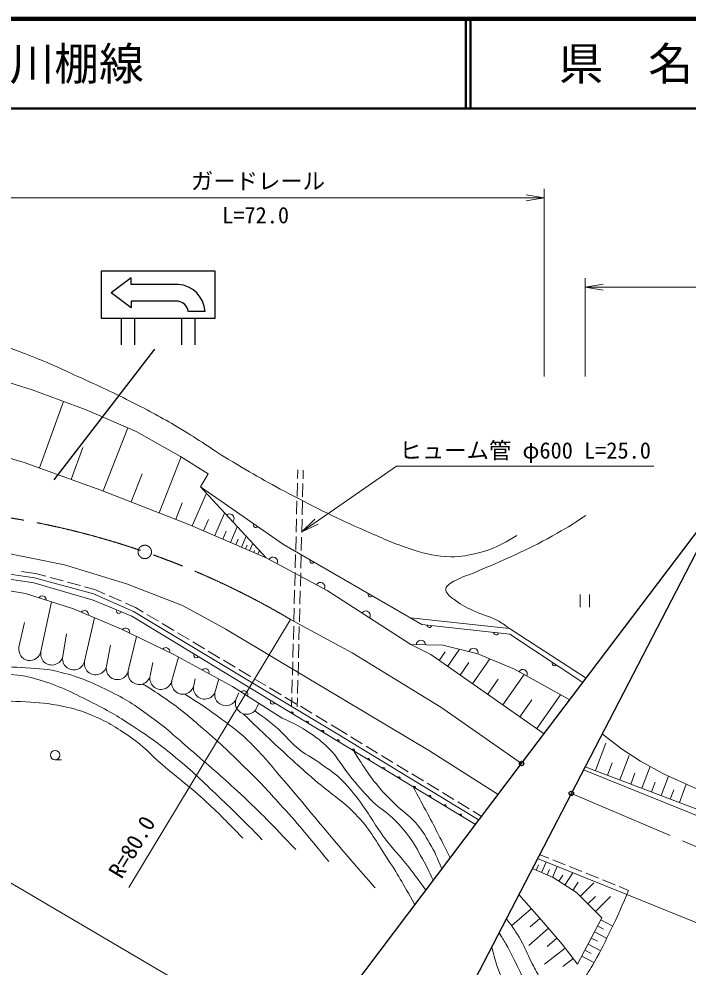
# Model space of a CAD drawing. Units: millimetres, scale not verified. Extents: x 40000 to 680000, y 20000 to 380000.
# Drawn here: x 247785 to 322574, y 273975 to 380000 of the extents above; entities that cross this region are included whole.
import ezdxf
from ezdxf.enums import TextEntityAlignment as Align

# ---------------------------------------------------------------- set-up
doc = ezdxf.new("R2010")
doc.units = ezdxf.units.MM
doc.header["$LTSCALE"] = 1000
doc.header["$PDMODE"] = 32
doc.header["$PDSIZE"] = 500
doc.linetypes.add('CHAIN', pattern=[18.5, 12, -1.5, 3.5, -1.5])
for name, color, linetype, lineweight in [('M-BMK', 2, 'CHAIN', 13), ('M-BMK-OTRS', 5, 'Continuous', 25), ('M-STR-HTXT', 7, 'Continuous', 13), ('M-STR-STRC', 7, 'Continuous', 25), ('M-TTL', 2, 'Continuous', 140), ('M-TTL-LINE', 7, 'Continuous', 50), ('M-WORK', 1, 'Continuous', 13)]:
    doc.layers.add(name, color=color, linetype=linetype, lineweight=lineweight)
doc.layers.add('M-OTRS', color=6, linetype='Continuous')
doc.layers.add('M-TTL-TXT', color=7, linetype='Continuous')
doc.styles.add('ＭＳ ゴシック', font='')
doc.styles.get('ＭＳ ゴシック').set_extended_font_data('MS Gothic')

# ---------------------------------------------------------------- blocks, each defined once
blk = doc.blocks.new('open_arrow')
at = {"color": 0, "linetype": 'Continuous', "lineweight": -2}
blk.add_lwpolyline([(7.5, 1.25), (0, 0), (7.5, -1.25)], dxfattribs=at)

msp = doc.modelspace()

# ---------------------------------------------------------------- linework, layer by layer
at = {"layer": 'M-BMK'}
for p, q in [((278149, 312843), (285021, 309124)), ((285021, 309124), (294942, 303055)), ((294942, 303055), (303968, 296730)), ((309535, 293392), (367033, 268857))]:
    msp.add_line(p, q, dxfattribs=at)
msp.add_circle((261848, 320399), 750, dxfattribs=at)
msp.add_arc((232341, 235373), 90000, 59.40445, 124.56999, dxfattribs=at)
at = {"layer": 'M-BMK-OTRS'}
for p, q in [((303968, 296730), (328085, 328642)), ((309535, 293392), (325633, 324471)), ((279850, 264819), (303968, 296730)), ((293438, 262314), (309535, 293392))]:
    msp.add_line(p, q, dxfattribs=at)
at = {"layer": 'M-OTRS'}
for p in [(303968, 296730), (309535, 293392)]:
    msp.add_point(p, dxfattribs=at)
at = {"layer": 'M-STR-HTXT'}
for p, q in [((306484, 340000), (306484, 361000)), ((242023, 360000), (306484, 360000)), ((311079, 340000), (311079, 351000)), ((311079, 350000), (362911, 350000)), ((278149, 312843), (260062, 282879)), ((245836, 283982), (282715, 262295))]:
    msp.add_line(p, q, dxfattribs=at)
msp.add_lwpolyline([(279394, 322642), (290000, 330000), (318750, 330000)], dxfattribs=at)
at = {"layer": 'M-STR-STRC'}
for p, q in [((269706, 351803), (256956, 351803)), ((256956, 351803), (256956, 346553)), ((260331, 351053), (258081, 349365)), ((260331, 350303), (260331, 351053)), ((269706, 346553), (269706, 351803)), ((265581, 350303), (260331, 350303)), ((260331, 347678), (258081, 349365)), ((265581, 348428), (260331, 348428)), ((260331, 348428), (260331, 347678)), ((268581, 347303), (266706, 347303)), ((256956, 346553), (269706, 346553)), ((259206, 346553), (259206, 343553)), ((260706, 346553), (260706, 343553)), ((265956, 346553), (265956, 343553)), ((267456, 346553), (267456, 343553)), ((251713, 328451), (262988, 343078))]:
    msp.add_line(p, q, dxfattribs=at)
for radius, start, end in [(3193, 3.36646, 86.63354), (1326, 8.1301, 81.8699)]:
    msp.add_arc((265394, 347115), radius, start, end, dxfattribs=at)
at = {"layer": 'M-TTL'}
msp.add_line((680000, 380000), (40000, 380000), dxfattribs=at)
at = {"layer": 'M-TTL-LINE'}
for p, q in [((297750, 380000), (297750, 370000)), ((298250, 380000), (298250, 370000)), ((40000, 370000), (680000, 370000))]:
    msp.add_line(p, q, dxfattribs=at)
at = {"layer": 'M-WORK'}
for p, q in [((241815, 340822), (249255, 338524)), ((249255, 338524), (255287, 336284)), ((250075, 329801), (252760, 337223)), ((255287, 336284), (260889, 333871)), ((257196, 327218), (259951, 334275)), ((260889, 333871), (265830, 331084)), ((240838, 332555), (248379, 330415)), ((253637, 328513), (254925, 332074)), ((263460, 324773), (265905, 331037)), ((265830, 331084), (268932, 329131)), ((248379, 330415), (256953, 327313)), ((260328, 325995), (261551, 329127)), ((268932, 329131), (268077, 327663)), ((278920, 328603), (278946, 329580)), ((279546, 328560), (279571, 329537)), ((275400, 319743), (268077, 327663)), ((278869, 326603), (278908, 328103)), ((279495, 326561), (279533, 328060)), ((256953, 327313), (266777, 323478)), ((267152, 323315), (268730, 326958)), ((265309, 324051), (266031, 325900)), ((278818, 324604), (278856, 326104)), ((279443, 324562), (279482, 326061)), ((269679, 322221), (270773, 324748)), ((266777, 323478), (275400, 319743)), ((268415, 322768), (268963, 324032)), ((278766, 322605), (278805, 324104)), ((279392, 322562), (279430, 324062)), ((270555, 321842), (270934, 322718)), ((271431, 321462), (272190, 323215)), ((272039, 321199), (272302, 321807)), ((272647, 320936), (273173, 322151)), ((273565, 320538), (273916, 321349)), ((278715, 320605), (278753, 322105)), ((279340, 320563), (279379, 322062)), ((244891, 320559), (252863, 318965)), ((273106, 320737), (273281, 321142)), ((274023, 320340), (274111, 320542)), ((274482, 320141), (274658, 320546)), ((278663, 318606), (278702, 320106)), ((279289, 318564), (279327, 320063)), ((242014, 318589), (249538, 317506)), ((248075, 318222), (249640, 317997)), ((252863, 318965), (259800, 316811)), ((278612, 316607), (278650, 318106)), ((249538, 317506), (256107, 315715)), ((249640, 317997), (250787, 317684)), ((251269, 317552), (252716, 317158)), ((253199, 317026), (254646, 316632)), ((279237, 316564), (279276, 318064)), ((255128, 316500), (256275, 316187)), ((256275, 316187), (257402, 315688)), ((259800, 316811), (266048, 314398)), ((278560, 314607), (278599, 316107)), ((279186, 314565), (279224, 316064)), ((256107, 315715), (260583, 313732)), ((257859, 315486), (259230, 314878)), ((310510, 315634), (310510, 314234)), ((311560, 314234), (311560, 315634)), ((250243, 309271), (251407, 314806)), ((259687, 314675), (260814, 314176)), ((260814, 314176), (261653, 313673)), ((266048, 314398), (270917, 311769)), ((278509, 312608), (278547, 314108)), ((279134, 312566), (279173, 314065)), ((255123, 308181), (256219, 313037)), ((260583, 313732), (283248, 300147)), ((262082, 313416), (263369, 312645)), ((291537, 313045), (302604, 311823)), ((247785, 309729), (248395, 312488)), ((263798, 312388), (265084, 311617)), ((270917, 311769), (276949, 308150)), ((278457, 310609), (278496, 312108)), ((279083, 310566), (279122, 312066)), ((302604, 311823), (311177, 306269)), ((252683, 308726), (253087, 311224)), ((260003, 307092), (260921, 310957)), ((265513, 311360), (266800, 310589)), ((257563, 307637), (258009, 309960)), ((267229, 310332), (268515, 309560)), ((278406, 308609), (278445, 310109)), ((279032, 308567), (279070, 310066)), ((293818, 308927), (291596, 310038)), ((264882, 306002), (265627, 308631)), ((268944, 309303), (270231, 308532)), ((306484, 300060), (293818, 308927)), ((294752, 308273), (295421, 309227)), ((295707, 307604), (297044, 309514)), ((262443, 306547), (262758, 308045)), ((270659, 308275), (271946, 307504)), ((276949, 308150), (293667, 298153)), ((278355, 306610), (278393, 308110)), ((278980, 306568), (279019, 308067)), ((297095, 306633), (298066, 308021)), ((298483, 305661), (300426, 308437)), ((272375, 307247), (273662, 306476)), ((301874, 303287), (304249, 306678)), ((267322, 305457), (267486, 306189)), ((269762, 304912), (270109, 306198)), ((274090, 306219), (275377, 305448)), ((278303, 304611), (278342, 306110)), ((278929, 304568), (278967, 306068)), ((300179, 304474), (301366, 306170)), ((272075, 303964), (272360, 304658)), ((275806, 305191), (277092, 304420)), ((305665, 300633), (308318, 304424)), ((274389, 303016), (274584, 303492)), ((277521, 304162), (278808, 303391)), ((278265, 303134), (278290, 304111)), ((278891, 303091), (278916, 304068)), ((303770, 301960), (305096, 303855)), ((298808, 289903), (277961, 302558)), ((279237, 303134), (280523, 302363)), ((280952, 302106), (282239, 301335)), ((282668, 301078), (283507, 300575)), ((283248, 300147), (299234, 290385)), ((283507, 300575), (284460, 299993)), ((312987, 300056), (315121, 298394)), ((284887, 299732), (286167, 298951)), ((312217, 295940), (313376, 298995)), ((286593, 298690), (287874, 297908)), ((293667, 298153), (301343, 293258)), ((315121, 298394), (317263, 297003)), ((251825, 297152), (252525, 297152)), ((288300, 297648), (289581, 296866)), ((314965, 294897), (316008, 297646)), ((317263, 297003), (319843, 295564)), ((290007, 296605), (291287, 295823)), ((310903, 296033), (363585, 274759)), ((336067, 286892), (311079, 296371)), ((313591, 295418), (314112, 296793)), ((317403, 293972), (318327, 296409)), ((291714, 295563), (292994, 294781)), ((316184, 294434), (316646, 295653)), ((319568, 293151), (320389, 295316)), ((319843, 295564), (323455, 293923)), ((293421, 294520), (294701, 293739)), ((318485, 293561), (318896, 294644)), ((320585, 292765), (320971, 293782)), ((321603, 292379), (322374, 294414)), ((295128, 293478), (296408, 292696)), ((296835, 292436), (298115, 291654)), ((298542, 291393), (299494, 290811)), ((306998, 286148), (305949, 286571)), ((305614, 284799), (305873, 285389)), ((315743, 282081), (305762, 286107)), ((306204, 284540), (306722, 285720)), ((307421, 284005), (307956, 285222)), ((308853, 285400), (307462, 285961)), ((310708, 284652), (309317, 285213)), ((305183, 284989), (307491, 283974)), ((306812, 284273), (307080, 284881)), ((308121, 283571), (308566, 284266)), ((308816, 283127), (309706, 284517)), ((312563, 283903), (311171, 284464)), ((307491, 283974), (310094, 282309)), ((309713, 282553), (310286, 283450)), ((310527, 281877), (312032, 283382)), ((314417, 283155), (313026, 283716)), ((306177, 279213), (303677, 282082)), ((310094, 282309), (312932, 279471)), ((315930, 282545), (314881, 282968)), ((315930, 282545), (315743, 282081)), ((315743, 282081), (350822, 267794)), ((311376, 281028), (312225, 281877)), ((312225, 280178), (313924, 281877)), ((305054, 280502), (302887, 278615)), ((306009, 279406), (304937, 278473)), ((308523, 276516), (306177, 279213)), ((312932, 279471), (310235, 274288)), ((312815, 279246), (314150, 278552)), ((306960, 278311), (304768, 276402)), ((312115, 277900), (313461, 277199)), ((312465, 278573), (313138, 278223)), ((307914, 277215), (306818, 276261)), ((311761, 277220), (312441, 276866)), ((308844, 276098), (306520, 274313)), ((310235, 274288), (308523, 276516)), ((311052, 275858), (311735, 275502)), ((311407, 276540), (312766, 275833)), ((309737, 274936), (308575, 274044)), ((310697, 275175), (312062, 274464))]:
    msp.add_line(p, q, dxfattribs=at)
for points in [[(268077, 327663), (277363, 321217), (292832, 312298), (302651, 311197), (310833, 305814)], [(291596, 310038), (282225, 316101), (275400, 319743)], [(157991, 284193), (174563, 294924), (190782, 305232), (196727, 308574), (205347, 312268), (213755, 314696), (221354, 316384), (229270, 317651), (236201, 318179), (241971, 318073), (249464, 316947), (256078, 315012), (260406, 313218), (277961, 302558)], [(277206, 301821), (271647, 305363), (265080, 308928), (259263, 311766), (253869, 314018), (248521, 315730), (244440, 316434), (241625, 316645), (235058, 316504), (230274, 316058), (223659, 315167), (217866, 313994), (211862, 312517), (205342, 310382), (199408, 307826), (193051, 304683), (187563, 301517), (180574, 297318), (169011, 290317), (160567, 284582)], [(309350, 303852), (303163, 307280), (299084, 309004), (295177, 309980), (291596, 310038)]]:
    msp.add_lwpolyline(points, dxfattribs=at)
msp.add_circle((251825, 297677), 525, dxfattribs=at)
for centre, radius, start, end in [((271327, 324149), 500, 312.75611, 132.75611), ((274238, 323386), 250, 145.23175, 325.23175), ((276192, 319321), 500, 331.91239, 151.91239), ((280565, 319371), 250, 150.03218, 330.03218), ((281485, 316496), 500, 331.91239, 151.91239), ((250397, 315042), 433, 353.30129, 151.19113), ((287062, 315625), 250, 150.03218, 330.03218), ((255111, 313409), 433, 348.39985, 146.28969), ((258942, 313775), 254, 147.09058, 347.86829), ((286559, 313297), 500, 327.09718, 147.09718), ((259708, 311457), 433, 345.04718, 142.93702), ((293667, 312204), 250, 173.60156, 353.60156), ((301120, 311368), 250, 173.60156, 353.60156), ((249014, 309500), 1250, 169.45488, 349.45488), ((264202, 309264), 433, 345.04718, 142.93702), ((292706, 310020), 500, 359.0809, 179.0809), ((298600, 309125), 500, 345.96376, 165.96376), ((251463, 308999), 1250, 167.41093, 347.41093), ((253903, 308454), 1250, 167.41093, 347.41093), ((267592, 308801), 254, 138.34441, 339.12213), ((256343, 307909), 1250, 167.41093, 347.41093), ((258783, 307364), 1250, 167.41093, 347.41093), ((307630, 307922), 250, 146.66117, 326.66117), ((261223, 306819), 1250, 167.41093, 347.41093), ((263662, 306274), 1250, 167.41093, 347.41093), ((268611, 306916), 433, 342.55944, 140.44928), ((304102, 306760), 500, 331.00734, 151.00734), ((266102, 305729), 1250, 167.41093, 347.41093), ((268542, 305185), 1250, 167.41093, 347.41093), ((270919, 304438), 1250, 157.71024, 337.71024), ((272944, 304438), 433, 338.55261, 136.44245), ((273232, 303490), 1250, 157.71024, 337.71024), ((276139, 303611), 254, 138.34441, 339.12213), ((278292, 302357), 150, 328.73847, 148.73847), ((280002, 301319), 150, 328.73847, 148.73847), ((281711, 300282), 150, 328.73847, 148.73847), ((283421, 299244), 150, 328.73847, 148.73847), ((285131, 298206), 150, 328.73847, 148.73847), ((286840, 297168), 150, 328.73847, 148.73847), ((288550, 296130), 150, 328.73847, 148.73847), ((290259, 295092), 150, 328.73847, 148.73847), ((291969, 294054), 150, 328.73847, 148.73847), ((293679, 293016), 150, 328.73847, 148.73847), ((295388, 291978), 150, 328.73847, 148.73847), ((297098, 290940), 150, 328.73847, 148.73847)]:
    msp.add_arc(centre, radius, start, end, dxfattribs=at)
for points, knots in [([(240890, 345265), (242360, 344761), (242735, 344628), (243915, 344212), (246010, 343471), (247190, 343072), (249258, 342258), (251287, 341460), (252387, 340922), (254371, 340018), (256859, 338884), (258256, 338252), (260691, 337011), (262761, 335956), (263903, 335327), (265900, 334138), (268004, 332886), (269089, 332032), (271185, 330768), (273996, 329073), (275588, 328145), (278501, 326631), (281801, 324917), (283672, 323992), (287080, 322505), (288914, 321705), (289939, 321233), (291849, 320637), (293439, 320141), (294377, 319884), (296043, 319862), (297266, 319846), (297956, 320005), (299145, 320293), (300927, 320724), (301593, 321186), (303425, 322217)], [0, 0, 0, 0, 1, 1, 1, 2, 2, 2, 3, 3, 3, 4, 4, 4, 5, 5, 5, 6, 6, 6, 7, 7, 7, 8, 8, 8, 9, 9, 9, 10, 10, 10, 11, 11, 11, 12, 12, 12, 12]), ([(302604, 311823), (301999, 312290), (301782, 312428), (301216, 312752), (300321, 313263), (299692, 313280), (298764, 313729), (297866, 314164), (297327, 314375), (296543, 314993), (296140, 315310), (295832, 315442), (295585, 315893), (295516, 316020), (295489, 316113), (295509, 316257), (295541, 316487), (295656, 316606), (295834, 316755), (296118, 316992), (296306, 317092), (296639, 317253), (297528, 317680), (298066, 317828), (298975, 318210), (300624, 318904), (301548, 319293), (303169, 320048), (304861, 320837), (305812, 321280), (307440, 322193), (308924, 323026), (309421, 323343), (311155, 324472)], [0, 0, 0, 0, 1, 1, 1, 2, 2, 2, 3, 3, 3, 4, 4, 4, 5, 5, 5, 6, 6, 6, 7, 7, 7, 8, 8, 8, 9, 9, 9, 10, 10, 10, 11, 11, 11, 11]), ([(231082, 307758), (232093, 307527), (232385, 307472), (233228, 307332), (234467, 307126), (235170, 307035), (236426, 306987), (238013, 306927), (238901, 307101), (240486, 307198), (242155, 307301), (243085, 307455), (244756, 307504), (246237, 307549), (247071, 307561), (248548, 307447), (250105, 307327), (250999, 307315), (252512, 306930), (254803, 306346), (256017, 305745), (258142, 304709), (259995, 303805), (260938, 303105), (262604, 301893), (264533, 300491), (265491, 299545), (267296, 297987), (269382, 296187), (270559, 295186), (272572, 293304), (275060, 290978), (275841, 290134), (278719, 287119)], [0, 0, 0, 0, 1, 1, 1, 2, 2, 2, 3, 3, 3, 4, 4, 4, 5, 5, 5, 6, 6, 6, 7, 7, 7, 8, 8, 8, 9, 9, 9, 10, 10, 10, 11, 11, 11, 11]), ([(274985, 288210), (272656, 290573), (272038, 291205), (270083, 293056), (268260, 294781), (267270, 295787), (265333, 297383), (263612, 298802), (262601, 299548), (260737, 300773), (258978, 301929), (257971, 302560), (256084, 303492), (253873, 304585), (252650, 305274), (250300, 306020), (249134, 306391), (248451, 306529), (247236, 306671), (246085, 306806), (245426, 306724), (244268, 306671), (242850, 306607), (242060, 306493), (240648, 306346), (239217, 306197), (238425, 306017), (236991, 305905), (235574, 305795), (234773, 305859), (233352, 305848), (230383, 305826), (229420, 305872), (225752, 305966)], [0, 0, 0, 0, 1, 1, 1, 2, 2, 2, 3, 3, 3, 4, 4, 4, 5, 5, 5, 6, 6, 6, 7, 7, 7, 8, 8, 8, 9, 9, 9, 10, 10, 10, 11, 11, 11, 11]), ([(261612, 305631), (262855, 304879), (263202, 304643), (264188, 303961), (265910, 302771), (266801, 301999), (268382, 300629), (270386, 298892), (271460, 297862), (273352, 296004), (274938, 294447), (275765, 293513), (277259, 291868), (279356, 289557), (280000, 288739), (282429, 285778)], [0, 0, 0, 0, 1, 1, 1, 2, 2, 2, 3, 3, 3, 4, 4, 4, 5, 5, 5, 5]), ([(171117, 274582), (173073, 277247), (173602, 277967), (175283, 280069), (176969, 282177), (177933, 283344), (179735, 285354), (181203, 286991), (181950, 287996), (183613, 289433), (185150, 290761), (186105, 291399), (187807, 292507), (189331, 293498), (190278, 293899), (191886, 294747), (195037, 296409), (196853, 297241), (200044, 298826), (202498, 300045), (203821, 300840), (206335, 301929), (208010, 302654), (208941, 303114), (210701, 303595), (212591, 304111), (213690, 304288), (215642, 304457), (218839, 304733), (220651, 304539), (223858, 304428), (226682, 304330), (228244, 303946), (231068, 303825), (234846, 303662), (236967, 303748), (240748, 303710), (243565, 303681), (245147, 303815), (247958, 303652), (249579, 303559), (250501, 303559), (252095, 303250), (253549, 302968), (254371, 302774), (255743, 302216), (257614, 301456), (258579, 300818), (260253, 299688), (261769, 298665), (262397, 297804), (263786, 296614), (265716, 294963), (266893, 294148), (268756, 292421), (270396, 290899), (270935, 290345), (272806, 288370)], [0, 0, 0, 0, 1, 1, 1, 2, 2, 2, 3, 3, 3, 4, 4, 4, 5, 5, 5, 6, 6, 6, 7, 7, 7, 8, 8, 8, 9, 9, 9, 10, 10, 10, 11, 11, 11, 12, 12, 12, 13, 13, 13, 14, 14, 14, 15, 15, 15, 16, 16, 16, 17, 17, 17, 18, 18, 18, 19, 19, 19, 19]), ([(287600, 282819), (285484, 285250), (284946, 285873), (283262, 287846), (281075, 290409), (279923, 291906), (277718, 294453), (276033, 296400), (275183, 297585), (273323, 299365), (272100, 300535), (271299, 301065), (269934, 302065), (268559, 303072), (268062, 303386), (266311, 304497)], [0, 0, 0, 0, 1, 1, 1, 2, 2, 2, 3, 3, 3, 4, 4, 4, 5, 5, 5, 5]), ([(272830, 302306), (274256, 300928), (274628, 300576), (275794, 299480), (277599, 297783), (278619, 296841), (280476, 295200), (282485, 293423), (283879, 292713), (285704, 290747), (287161, 289177), (287690, 288057), (288864, 286266), (290190, 284242), (290589, 283515), (292039, 280947)], [0, 0, 0, 0, 1, 1, 1, 2, 2, 2, 3, 3, 3, 4, 4, 4, 5, 5, 5, 5]), ([(293269, 282574), (292385, 283795), (292142, 284119), (291392, 285088), (290342, 286444), (289635, 287108), (288605, 288478), (287407, 290073), (286952, 291121), (285733, 292701), (284999, 293652), (284585, 294192), (283722, 295027), (282882, 295841), (282289, 296157), (281338, 296837), (280421, 297492), (279813, 297729), (278944, 298446), (278050, 299183), (277702, 299762), (276837, 300533), (275841, 301421), (275445, 301695), (274141, 302632)], [0, 0, 0, 0, 1, 1, 1, 2, 2, 2, 3, 3, 3, 4, 4, 4, 5, 5, 5, 6, 6, 6, 7, 7, 7, 8, 8, 8, 8]), ([(277206, 301821), (278715, 301105), (279225, 300904), (280380, 300093), (281156, 299548), (281595, 299239), (282276, 298580), (283536, 297360), (283904, 296379), (285034, 295037), (285921, 293983), (286403, 293374), (287389, 292413), (288181, 291642), (288777, 291381), (289572, 290613), (290301, 289911), (290688, 289488), (291296, 288679), (292012, 287726), (292309, 287118), (292885, 286075), (293393, 285156), (293552, 284832), (294103, 283678)], [0, 0, 0, 0, 1, 1, 1, 2, 2, 2, 3, 3, 3, 4, 4, 4, 5, 5, 5, 6, 6, 6, 7, 7, 7, 8, 8, 8, 8]), ([(295063, 284949), (294493, 286321), (294324, 286761), (293690, 287836), (293146, 288759), (292847, 289294), (292138, 290096), (291329, 291013), (290691, 291343), (289821, 292203), (288955, 293058), (288459, 293534), (287696, 294482), (287049, 295283), (286733, 295769), (286164, 296626), (285767, 297224), (285638, 297426), (285179, 298177)], [0, 0, 0, 0, 1, 1, 1, 2, 2, 2, 3, 3, 3, 4, 4, 4, 5, 5, 5, 6, 6, 6, 6]), ([(291835, 294135), (292528, 292868), (292702, 292540), (293249, 291513), (294350, 289448), (294681, 288778), (296001, 286189)], [0, 0, 0, 0, 1, 1, 1, 2, 2, 2, 2]), ([(315743, 282081), (314924, 280215), (314706, 279715), (313985, 278223), (313283, 276770), (312934, 275929), (312109, 274541), (311575, 273643), (311307, 273109), (310631, 272313), (310208, 271815), (310023, 271456), (309469, 271109), (309190, 270934), (309003, 270864), (308677, 270817), (308299, 270763), (308055, 270785), (307707, 270942), (307298, 271127), (307110, 271327), (306811, 271661), (306478, 272034), (306333, 272279), (306071, 272704), (305625, 273426), (305414, 273855), (305028, 274611), (304562, 275527), (304388, 276084), (303882, 276978), (303326, 277959), (303075, 278290), (302276, 279376)], [0, 0, 0, 0, 1, 1, 1, 2, 2, 2, 3, 3, 3, 4, 4, 4, 5, 5, 5, 6, 6, 6, 7, 7, 7, 8, 8, 8, 9, 9, 9, 10, 10, 10, 11, 11, 11, 11]), ([(301458, 277797), (301833, 277216), (301930, 277048), (302216, 276558), (302778, 275597), (303027, 275023), (303519, 274025), (303999, 273053), (304175, 272462), (304697, 271513), (305077, 270822), (305238, 270374), (305802, 269824), (306249, 269389), (306608, 269259), (307189, 269032), (307809, 268789), (308191, 268753), (308846, 268636), (309599, 268501), (310031, 268482), (310796, 268438), (311974, 268370), (312638, 268418), (313819, 268427), (315256, 268438), (316061, 268491), (317498, 268500), (318569, 268507), (319172, 268562), (320240, 268479), (321136, 268410), (321647, 268390), (322523, 268188), (323207, 268030), (323570, 267859), (324211, 267572), (325381, 267050), (325982, 266643), (327088, 265998), (328239, 265328), (328878, 264943), (330007, 264237), (331623, 263225), (332517, 262641), (334114, 261599), (336848, 259817), (338322, 258732), (341083, 256992), (343473, 255486), (344841, 254688), (347275, 253255), (349111, 252174), (350145, 251576), (352013, 250550), (353547, 249707), (354484, 249378), (356000, 248501), (356768, 248057), (357132, 247698), (357908, 247266), (358867, 246732), (359341, 246239), (360409, 245984), (361039, 245833), (361429, 245809), (362067, 245921), (362763, 246044), (363140, 246212), (363771, 246531), (364468, 246884), (364783, 247211), (365413, 247673), (366084, 248164), (366407, 248512), (367102, 248971), (367658, 249338), (368004, 249493), (368618, 249752), (369882, 250286), (370640, 250452), (371949, 250863), (373525, 251357), (374418, 251603), (375999, 252082), (377730, 252606), (378272, 252773), (380428, 253433)], [0, 0, 0, 0, 1, 1, 1, 2, 2, 2, 3, 3, 3, 4, 4, 4, 5, 5, 5, 6, 6, 6, 7, 7, 7, 8, 8, 8, 9, 9, 9, 10, 10, 10, 11, 11, 11, 12, 12, 12, 13, 13, 13, 14, 14, 14, 15, 15, 15, 16, 16, 16, 17, 17, 17, 18, 18, 18, 19, 19, 19, 20, 20, 20, 21, 21, 21, 22, 22, 22, 23, 23, 23, 24, 24, 24, 25, 25, 25, 26, 26, 26, 27, 27, 27, 28, 28, 28, 29, 29, 29, 29]), ([(300633, 276205), (301045, 274614), (301181, 274096), (301721, 272814), (302275, 271500), (302543, 270701), (303441, 269593), (304085, 268799), (304562, 268425), (305443, 267905), (306318, 267388), (306902, 267267), (307882, 266998), (309101, 266663), (309812, 266559), (311072, 266450), (312562, 266322), (313406, 266458), (314902, 266450), (316155, 266444), (316862, 266540), (318108, 266419), (319090, 266324), (319638, 266211), (320594, 265966), (321666, 265690), (322269, 265517), (323283, 265074), (324663, 264472), (325398, 264049), (326708, 263308), (328820, 262111), (329953, 261353), (332024, 260086), (334425, 258619), (335681, 257645), (338154, 256302), (339498, 255573), (340306, 255271), (341672, 254583), (343496, 253662), (344532, 253168), (346300, 252143), (347981, 251168), (348848, 250498), (350506, 249485), (351616, 248807), (352233, 248418), (353383, 247812), (354005, 247485), (354393, 247382), (355009, 247046), (355838, 246594), (356263, 246271), (357027, 245717), (357771, 245177), (358152, 244825), (358840, 244216), (359730, 243428), (359978, 242671), (361014, 242089), (361480, 241827), (361794, 241655), (362327, 241698), (362864, 241742), (363159, 241897), (363625, 242167), (364131, 242460), (364337, 242740), (364751, 243152), (365217, 243617), (365366, 243983), (365845, 244435), (366468, 245022), (366870, 245290), (367550, 245811), (368612, 246624), (369198, 247096), (370317, 247828), (371297, 248468), (371877, 248783), (372929, 249297), (373989, 249816), (374591, 250117), (375727, 250439), (376760, 250731), (377365, 250813), (378433, 250924), (379302, 251013), (379797, 250921), (380669, 250986), (381636, 251058), (382205, 250990), (383139, 251252), (383795, 251436), (384059, 251538), (384766, 251883)], [0, 0, 0, 0, 1, 1, 1, 2, 2, 2, 3, 3, 3, 4, 4, 4, 5, 5, 5, 6, 6, 6, 7, 7, 7, 8, 8, 8, 9, 9, 9, 10, 10, 10, 11, 11, 11, 12, 12, 12, 13, 13, 13, 14, 14, 14, 15, 15, 15, 16, 16, 16, 17, 17, 17, 18, 18, 18, 19, 19, 19, 20, 20, 20, 21, 21, 21, 22, 22, 22, 23, 23, 23, 24, 24, 24, 25, 25, 25, 26, 26, 26, 27, 27, 27, 28, 28, 28, 29, 29, 29, 30, 30, 30, 31, 31, 31, 32, 32, 32, 32])]:
    msp.add_open_spline(points, degree=3, knots=knots, dxfattribs=at)

# ---------------------------------------------------------------- block references
at = {"layer": 'M-STR-HTXT', "xscale": 267, "yscale": 267}
for p, rotation in [((306484, 360000), 180), ((279394, 322642), 34.7)]:
    msp.add_blockref('open_arrow', p, dxfattribs=dict(at, rotation=rotation))
msp.add_blockref('open_arrow', (311079, 350000), dxfattribs=at)

# ---------------------------------------------------------------- texts
at = {"layer": 'M-STR-HTXT', "style": 'ＭＳ ゴシック'}
for s, p in [('ガードレール', (274500, 361873)), ('ヒューム管 φ600 L=25.0', (304375, 331750))]:
    msp.add_text(s, height=1833, dxfattribs=at).set_placement(p, align=Align.MIDDLE_CENTER)
msp.add_text('L=72.0', height=1833, dxfattribs=at).set_placement((274236, 356596), align=Align.BOTTOM_CENTER)
msp.add_text('R=80.0', height=1833, rotation=58.884, dxfattribs=at).set_placement((260400, 287408), align=Align.MIDDLE_CENTER)
at = {"layer": 'M-TTL-TXT', "style": 'ＭＳ ゴシック'}
msp.add_text('一般県道下関川棚線', height=3666, dxfattribs=at).set_placement((216734, 375000), align=Align.MIDDLE_LEFT)
msp.add_text('県\u3000名', height=3666, dxfattribs=at).set_placement((315625, 375000), align=Align.MIDDLE_CENTER)

doc.saveas('drawing.dxf')
